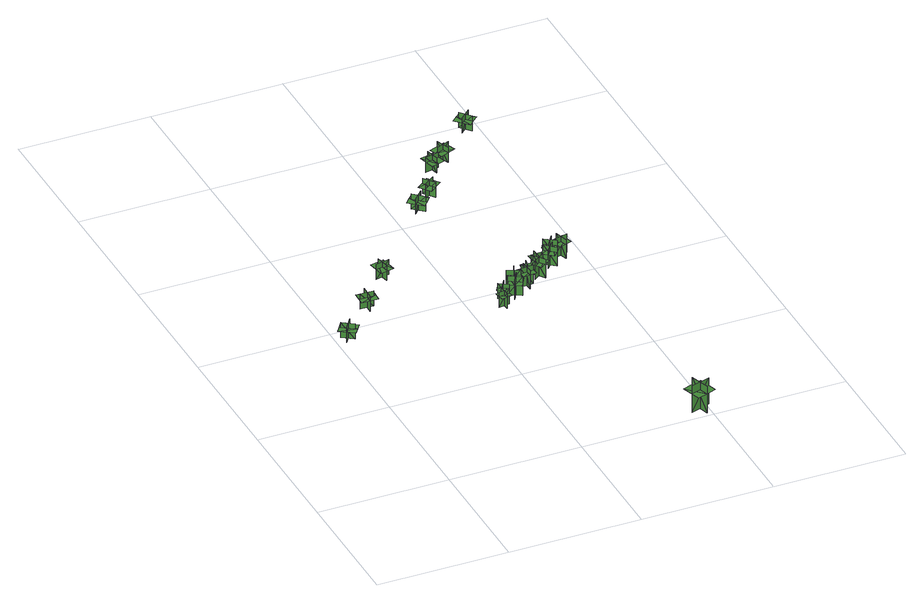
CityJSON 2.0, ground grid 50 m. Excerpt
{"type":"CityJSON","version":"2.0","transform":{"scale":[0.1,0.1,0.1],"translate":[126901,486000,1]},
"CityObjects":{
"tree1":{"type":"SolitaryVegetationObject","geometry":[{"type":"MultiSurface","lod":"1","boundaries":[[[0,1,2]],[[0,2,3]],[[4,5,6]],[[4,6,7]],[[8,9,10]],[[8,10,11]],[[8,11,12]],[[8,12,13]]]}]},
"tree2":{"type":"SolitaryVegetationObject","geometry":[{"type":"MultiSurface","lod":"1","boundaries":[[[14,15,16]],[[14,16,17]],[[18,19,20]],[[18,20,21]],[[22,23,24]],[[22,24,25]],[[22,25,26]],[[22,26,27]]]}]},
"tree3":{"type":"SolitaryVegetationObject","geometry":[{"type":"MultiSurface","lod":"1","boundaries":[[[28,29,30]],[[28,30,31]],[[32,33,34]],[[32,34,35]],[[36,37,38]],[[36,38,39]],[[36,39,40]],[[36,40,41]]]}]},
"tree4":{"type":"SolitaryVegetationObject","geometry":[{"type":"MultiSurface","lod":"1","boundaries":[[[42,43,44]],[[42,44,45]],[[46,47,48]],[[46,48,49]],[[50,51,52]],[[50,52,53]],[[50,53,54]],[[50,54,55]]]}]},
"tree5":{"type":"SolitaryVegetationObject","geometry":[{"type":"MultiSurface","lod":"1","boundaries":[[[56,57,58]],[[56,58,59]],[[60,61,62]],[[60,62,63]],[[64,65,66]],[[64,66,67]],[[64,67,68]],[[64,68,69]]]}]},
"tree6":{"type":"SolitaryVegetationObject","geometry":[{"type":"MultiSurface","lod":"1","boundaries":[[[70,71,72]],[[70,72,73]],[[74,75,76]],[[74,76,77]],[[78,79,80]],[[78,80,81]],[[78,81,82]],[[78,82,83]]]}]},
"tree7":{"type":"SolitaryVegetationObject","geometry":[{"type":"MultiSurface","lod":"1","boundaries":[[[84,85,86]],[[84,86,87]],[[88,89,90]],[[88,90,91]],[[92,93,94]],[[92,94,95]],[[92,95,96]],[[92,96,97]]]}]},
"tree8":{"type":"SolitaryVegetationObject","geometry":[{"type":"MultiSurface","lod":"1","boundaries":[[[98,99,100]],[[98,100,101]],[[102,103,104]],[[102,104,105]],[[106,107,108]],[[106,108,109]],[[106,109,110]],[[106,110,111]]]}]},
"tree9":{"type":"SolitaryVegetationObject","geometry":[{"type":"MultiSurface","lod":"1","boundaries":[[[112,113,114]],[[112,114,115]],[[116,117,118]],[[116,118,119]],[[120,121,122]],[[120,122,123]],[[120,123,124]],[[120,124,125]]]}]},
"tree10":{"type":"SolitaryVegetationObject","geometry":[{"type":"MultiSurface","lod":"1","boundaries":[[[126,127,128]],[[126,128,129]],[[130,131,132]],[[130,132,133]],[[134,135,136]],[[134,136,137]],[[134,137,138]],[[134,138,139]]]}]},
"tree11":{"type":"SolitaryVegetationObject","geometry":[{"type":"MultiSurface","lod":"1","boundaries":[[[140,141,142]],[[140,142,143]],[[144,145,146]],[[144,146,147]],[[148,149,150]],[[148,150,151]],[[148,151,152]],[[148,152,153]]]}]},
"tree12":{"type":"SolitaryVegetationObject","geometry":[{"type":"MultiSurface","lod":"1","boundaries":[[[154,155,156]],[[154,156,157]],[[158,159,160]],[[158,160,161]],[[162,163,164]],[[162,164,165]],[[162,165,166]],[[162,166,167]]]}]},
"tree13":{"type":"SolitaryVegetationObject","geometry":[{"type":"MultiSurface","lod":"1","boundaries":[[[168,169,170]],[[168,170,171]],[[172,173,174]],[[172,174,175]],[[176,177,178]],[[176,178,179]],[[176,179,180]],[[176,180,181]]]}]},
"tree14":{"type":"SolitaryVegetationObject","geometry":[{"type":"MultiSurface","lod":"1","boundaries":[[[182,183,184]],[[182,184,185]],[[186,187,188]],[[186,188,189]],[[190,191,192]],[[190,192,193]],[[190,193,194]],[[190,194,195]]]}]},
"tree15":{"type":"SolitaryVegetationObject","geometry":[{"type":"MultiSurface","lod":"1","boundaries":[[[196,197,198]],[[196,198,199]],[[200,201,202]],[[200,202,203]],[[204,205,206]],[[204,206,207]],[[204,207,208]],[[204,208,209]]]}]},
"tree16":{"type":"SolitaryVegetationObject","geometry":[{"type":"MultiSurface","lod":"1","boundaries":[[[210,211,212]],[[210,212,213]],[[214,215,216]],[[214,216,217]],[[218,219,220]],[[218,220,221]],[[218,221,222]],[[218,222,223]]]}]},
"tree17":{"type":"SolitaryVegetationObject","geometry":[{"type":"MultiSurface","lod":"1","boundaries":[[[224,225,226]],[[224,226,227]],[[228,229,230]],[[228,230,231]],[[232,233,234]],[[232,234,235]],[[232,235,236]],[[232,236,237]]]}]},
"tree18":{"type":"SolitaryVegetationObject","geometry":[{"type":"MultiSurface","lod":"1","boundaries":[[[238,239,240]],[[238,240,241]],[[242,243,244]],[[242,244,245]],[[246,247,248]],[[246,248,249]],[[246,249,250]],[[246,250,251]]]}]},
"tree19":{"type":"SolitaryVegetationObject","geometry":[{"type":"MultiSurface","lod":"1","boundaries":[[[252,253,254]],[[252,254,255]],[[256,257,258]],[[256,258,259]],[[260,261,262]],[[260,262,263]],[[260,263,264]],[[260,264,265]]]}]},
"tree20":{"type":"SolitaryVegetationObject","geometry":[{"type":"MultiSurface","lod":"1","boundaries":[[[266,267,268]],[[266,268,269]],[[270,271,272]],[[270,272,273]],[[274,275,276]],[[274,276,277]],[[274,277,278]],[[274,278,279]]]}]},
"tree21":{"type":"SolitaryVegetationObject","geometry":[{"type":"MultiSurface","lod":"1","boundaries":[[[280,281,282]],[[280,282,283]],[[284,285,286]],[[284,286,287]],[[288,289,290]],[[288,290,291]],[[288,291,292]],[[288,292,293]]]}]}
},
"vertices":[
[58,963,9],[58,963,71],[28,919,71],[28,919,9],[64,928,9],[64,928,71],[21,957,71],[21,957,9],[71,923,51],[86,945,51],[33,981,51],[17,959,51],[2,937,51],[55,901,51],
[186,1123,5],[186,1123,67],[184,1069,67],[184,1069,5],[210,1096,5],[210,1096,67],[159,1097,67],[159,1097,5],[218,1096,47],[219,1122,47],[155,1124,47],[154,1097,47],[153,1071,47],[217,1069,47],
[284,1240,8],[284,1240,70],[336,1250,70],[336,1250,8],[305,1269,8],[305,1269,70],[314,1219,70],[314,1219,8],[304,1277,50],[277,1272,50],[289,1209,50],[315,1214,50],[341,1219,50],[330,1282,50],
[618,934,3],[624,894,3],[624,894,65],[618,934,65],[600,911,3],[641,916,3],[641,916,65],[600,911,65],[600,911,49],[603,891,49],[643,897,49],[641,916,49],[638,936,49],[598,930,49],
[653,944,3],[619,966,3],[619,966,65],[653,944,65],[646,973,3],[624,938,3],[624,938,65],[646,973,65],[646,973,49],[630,984,49],[608,949,49],[624,938,49],[641,928,49],[663,962,49],
[660,969,5],[704,943,5],[704,943,82],[660,969,82],[670,933,5],[695,977,5],[695,977,82],[670,933,82],[670,933,62],[691,920,62],[717,965,62],[695,977,62],[674,989,62],[649,945,62],
[937,41,1],[1011,65,1],[1011,65,109],[937,41,109],[983,17,1],[960,91,1],[960,91,109],[983,17,109],[983,17,79],[1020,29,79],[997,103,79],[960,91,79],[923,79,79],[946,5,79],
[671,1009,2],[718,989,2],[718,989,79],[671,1009,79],[686,975,2],[705,1022,2],[705,1022,79],[686,975,79],[686,975,59],[708,965,59],[728,1012,59],[705,1022,59],[682,1031,59],[663,984,59],
[746,972,3],[742,1023,3],[742,1023,80],[746,972,80],[770,1000,3],[719,996,3],[719,996,80],[770,1000,80],[770,1000,60],[768,1025,60],[717,1021,60],[719,996,60],[721,972,60],[772,976,60],
[578,1558,7],[578,1558,69],[614,1597,69],[614,1597,7],[577,1594,7],[577,1594,69],[615,1559,69],[615,1559,7],[571,1599,48],[553,1579,48],[601,1536,48],[619,1556,48],[637,1576,48],[589,1619,48],
[784,1035,2],[744,1043,2],[744,1043,63],[784,1035,63],[767,1059,2],[759,1019,2],[759,1019,63],[767,1059,63],[767,1059,47],[748,1063,47],[740,1023,47],[759,1019,47],[778,1015,47],[786,1056,47],
[823,1013,3],[793,1054,3],[793,1054,80],[823,1013,80],[828,1050,3],[787,1020,3],[787,1020,80],[828,1050,80],[828,1050,60],[814,1070,60],[773,1039,60],[787,1020,60],[802,1000,60],[843,1030,60],
[840,1084,1],[799,1082,1],[799,1082,63],[840,1084,63],[818,1104,1],[820,1063,1],[820,1063,63],[818,1104,63],[818,1104,47],[798,1103,47],[801,1062,47],[820,1063,47],[840,1064,47],[837,1105,47],
[652,1667,7],[652,1667,69],[684,1625,69],[684,1625,7],[688,1662,7],[688,1662,69],[647,1630,69],[647,1630,7],[694,1667,49],[678,1688,49],[627,1649,49],[643,1628,49],[659,1606,49],[710,1646,49],
[890,1065,4],[851,1098,4],[851,1098,81],[890,1065,81],[887,1102,4],[854,1063,4],[854,1063,81],[887,1102,81],[887,1102,61],[868,1118,61],[835,1079,61],[854,1063,61],[873,1047,61],[906,1086,61],
[873,1100,2],[901,1142,2],[901,1142,79],[873,1100,79],[909,1107,2],[867,1136,2],[867,1136,79],[909,1107,79],[909,1107,59],[923,1128,59],[880,1156,59],[867,1136,59],[853,1115,59],[896,1087,59],
[937,1096,4],[922,1145,4],[922,1145,81],[937,1096,81],[954,1129,4],[905,1115,4],[905,1115,81],[954,1129,81],[954,1129,61],[948,1153,61],[898,1139,61],[905,1115,61],[912,1091,61],[961,1106,61],
[768,1793,8],[768,1793,70],[716,1780,70],[716,1780,8],[749,1763,8],[749,1763,70],[737,1813,70],[737,1813,8],[751,1755,50],[777,1762,50],[761,1824,50],[735,1817,50],[709,1810,50],[725,1748,50],
[948,1164,4],[955,1164,4],[955,1175,4],[948,1175,4],[951,1164,8],[951,1164,1],[951,1175,1],[951,1175,8],[951,1172,8],[955,1172,8],[955,1172,1],[951,1172,1],[948,1172,1],[948,1172,8],
[813,1807,8],[813,1807,70],[793,1856,70],[793,1856,8],[780,1822,8],[780,1822,70],[828,1841,70],[828,1841,8],[772,1819,49],[782,1794,49],[842,1817,49],[832,1842,49],[822,1867,49],[762,1844,49],
[934,1959,5],[934,1959,67],[974,1995,67],[974,1995,5],[937,1995,5],[937,1995,67],[971,1957,67],[971,1957,5],[931,2001,47],[911,1983,47],[955,1935,47],[974,1953,47],[994,1971,47],[951,2019,47]
]}
